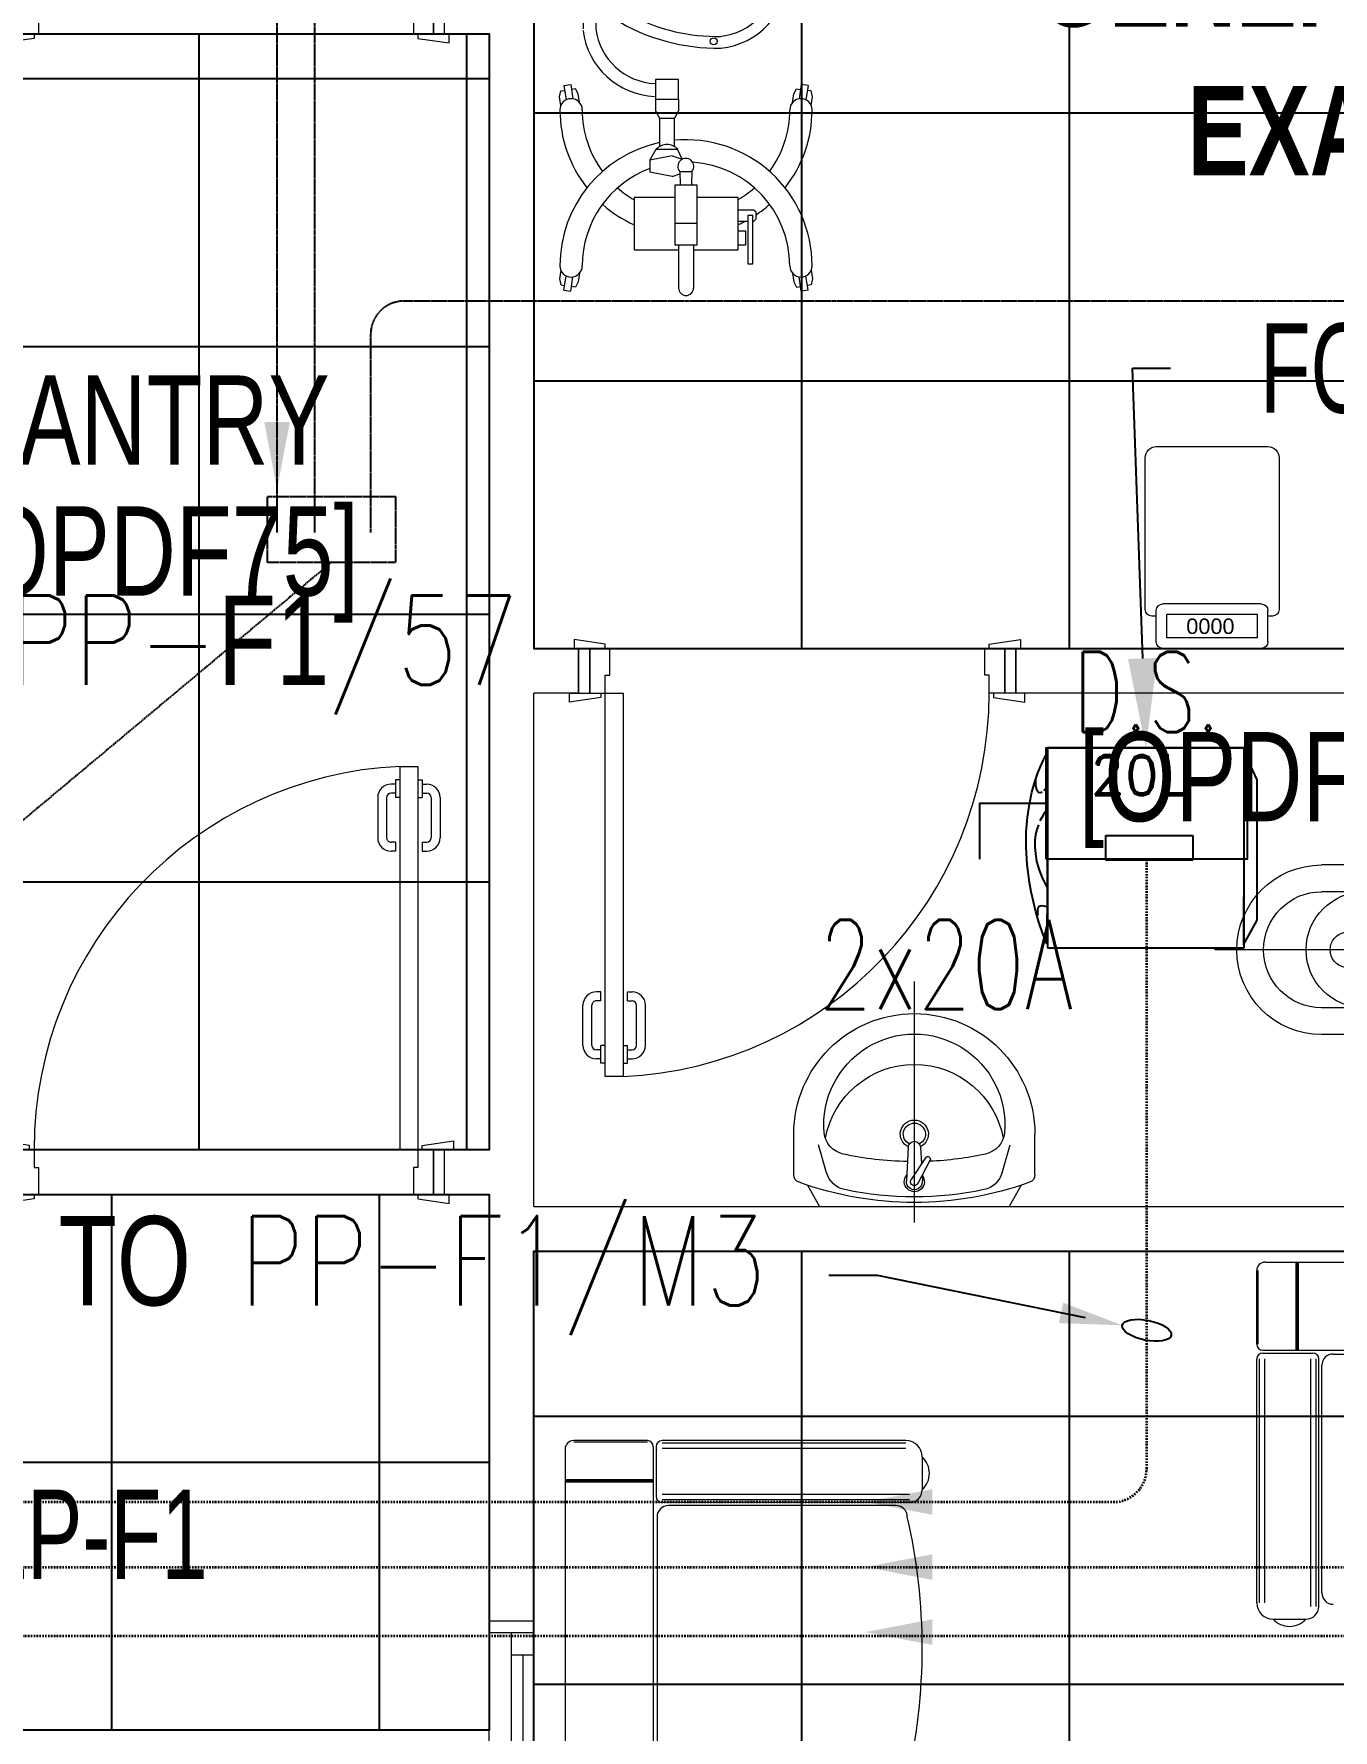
# Model space of a CAD drawing. Extents: x -178977 to 231842, y -29287 to 19916.
# Drawn here: x 7276 to 10187, y 2687 to 6487 of the extents above; entities that cross this region are included whole.
import ezdxf
from ezdxf import colors
from ezdxf.entities.mleader import LeaderData, LeaderLine
from ezdxf.enums import TextEntityAlignment as Align
from ezdxf.math import Vec2, Vec3

# ---------------------------------------------------------------- set-up
doc = ezdxf.new("R2010")
doc.units = 0
doc.header["$LTSCALE"] = 0.25
doc.linetypes.add('DASHDOT', pattern=[25.4, 12.7, -6.35, 0, -6.35])
doc.linetypes.add('HIDDEN', pattern=[9.525, 6.35, -3.175])
for name, color, linetype, lineweight in [('01-First Floor-FUR$0$72_EGR_BASE_TEXT', 252, 'Continuous', 5), ('01-First Floor-FUR$0$Aluminum', 251, 'Continuous', 5), ('01-First Floor-FUR$0$LOADING', 253, 'Continuous', 5), ('01-First Floor-FUR$0$SANIT', 250, 'Continuous', 5), ('01-First Floor-FUR$0$Walls', 251, 'Continuous', 5), ('01-First Floor-FUR$0$Wooden Joinery', 251, 'Continuous', 5), ('E-LITE-CIRC', 6, 'Continuous', 25), ('E-LITE-CLNG-CNDT', 6, 'DASHDOT', 35), ('E-POWR-CIRC-NUMB', 6, 'Continuous', 25), ('E-POWR-CLNG-CNDT', 6, 'DASHDOT', 35), ('E-POWR-CTRL-NUMB', 6, 'Continuous', 25), ('E-POWR-FLOR-CNDT', 6, 'HIDDEN', 25), ('E-POWR-FLOR-CNDT @ 100', 6, 'HIDDEN', 25), ('E-POWR-TEXT', 6, 'Continuous', 25)]:
    doc.layers.add(name, color=color, linetype=linetype, lineweight=lineweight)
for name, color, linetype in [('01-First Floor-FUR$0$FALSE CEILING', 251, 'Continuous'), ('01-First Floor-FUR$0$TME-NON MEDICAL FURNITURE', 242, 'Continuous'), ('CARTOUCHE', 254, 'Continuous'), ('E-POWR-IDEN', 101, 'Continuous'), ('e-powr-swch @ 100', 191, 'Continuous'), ('PW-ACCESSORIES', 253, 'Continuous')]:
    doc.layers.add(name, color=color, linetype=linetype)
doc.styles.add('01-First Floor-FUR$0$Standard', font='arial.ttf')
doc.styles.add('01-First Floor-FUR$0$X3G_ENTITY_9EC9', font='swisscl.ttf', dxfattribs={"height": 0.2})
doc.styles.add('01-First Floor-FUR$0$X3G_ENTITY_9F38', font='swisscl.ttf', dxfattribs={"height": 0.2})
doc.styles.add('DC_Elc_Romans', font='elc_romans.shx', dxfattribs={"width": 0.7})
doc.styles.add('DC_SIMPLEX', font='SIMPLEX.shx', dxfattribs={"width": 0.7})
doc.styles.add('ROMAND', font='romand.shx')

# ---------------------------------------------------------------- blocks, each defined once
blk = doc.blocks.new('01-First Floor-FUR$0$A$C72370EFE')
at = {"layer": '01-First Floor-FUR$0$Wooden Joinery'}
for p, q in [((-0.01, -0.03), (-0.01, -0.07)), ((0, -0.03), (-0.01, -0.03)), ((0.04, -0.03), (0.05, -0.03)), ((0.05, -0.03), (0.05, -0.07)), ((-0.05, -0.07), (-0.05, -0.16)), ((-0.03, -0.07), (-0.03, -0.16)), ((-0.01, -0.04), (-0.02, -0.04)), ((-0.01, -0.06), (-0.02, -0.06)), ((0, -0.07), (-0.01, -0.07)), ((0.04, -0.07), (0.05, -0.07)), ((0.05, -0.04), (0.06, -0.04)), ((0.05, -0.06), (0.06, -0.06)), ((0.07, -0.07), (0.07, -0.16)), ((0.09, -0.07), (0.09, -0.16)), ((-0.01, -0.17), (-0.02, -0.17)), ((-0.01, -0.19), (-0.02, -0.19)), ((-0.01, -0.17), (-0.01, -0.19)), ((0.05, -0.17), (0.06, -0.17)), ((0.05, -0.17), (0.05, -0.19)), ((0.05, -0.19), (0.06, -0.19))]:
    blk.add_line(p, q, dxfattribs=at)
for centre, radius, start, end in [((-0.02, -0.07), 0.03, 90, 180), ((-0.02, -0.07), 0.01, 90, 180), ((0.06, -0.07), 0.03, 0, 90), ((0.06, -0.07), 0.01, 0, 90), ((-0.02, -0.16), 0.03, 180, 270), ((-0.02, -0.16), 0.01, 180, 270), ((0.06, -0.16), 0.01, 270, 0), ((0.06, -0.16), 0.03, 270, 0)]:
    blk.add_arc(centre, radius, start, end, dxfattribs=at)
blk = doc.blocks.new('01-First Floor-FUR$0$A$C5DAD61B4')
at = {"layer": '01-First Floor-FUR$0$Wooden Joinery'}
for points in [[(80, 959.1), (80, 969.1), (10, 979.1), (10, 959.1)], [(940, 959.1), (940, 969.1), (1010, 979.1), (1010, 959.1)], [(70, 859.1), (70, 849.1), (0, 839.1), (0, 859.1)], [(120, 859.1), (120, 0), (80, 0), (80, 859.1)], [(950, 859.1), (950, 849.1), (1020, 839.1), (1020, 859.1)]]:
    blk.add_lwpolyline(points, close=True, dxfattribs=at)
for points in [[(45, 859.1), (45, 959.1), (20, 959.1), (20, 859.1), (45, 859.1)], [(45, 859.1), (80, 859.1), (80, 899.1), (90, 899.1), (90, 959.1), (45, 959.1), (45, 859.1)], [(975, 859.1), (940, 859.1), (940, 899.1), (930, 899.1), (930, 959.1), (975, 959.1), (975, 859.1)], [(975, 859.1), (975, 959.1), (1000, 959.1), (1000, 859.1), (975, 859.1)]]:
    blk.add_lwpolyline(points, dxfattribs=at)
blk.add_arc((80, 859.1), 860, 272.666, 0, dxfattribs=at)
at = {"layer": '01-First Floor-FUR$0$Wooden Joinery', "xscale": 999.9999999998854, "yscale": 999.9999999998854, "zscale": 999.9999999998854, "rotation": 180}
blk.add_blockref('01-First Floor-FUR$0$A$C72370EFE', (120, 0), dxfattribs=at)
blk = doc.blocks.new('01-First Floor-FUR$0$WC manta')
at = {"layer": '01-First Floor-FUR$0$SANIT'}
for p, q in [((-0.13, 0.18), (-0.13, -0.18)), ((-0.12, 0.19), (0.41, 0.19)), ((0.109, 0.18), (0.109, -0.18)), ((0.239, 0.13), (0.41, 0.13)), ((0.05, 0.09), (0.05, -0.09)), ((0.209, 0.1), (0.209, -0.1)), ((0.229, 0.1), (0.229, -0.1)), ((0.2955, 0.051), (0.3581, 0.0393)), ((-0.18, 0), (0.65, 0)), ((0.2955, -0.051), (0.3581, -0.0393)), ((0.239, -0.13), (0.41, -0.13)), ((-0.12, -0.19), (0.41, -0.19))]:
    blk.add_line(p, q, dxfattribs=at)
for centre, radius in [((0.159, 0.0752), 0.01), ((-0.04, 0), 0.02), ((0.159, -0.0753), 0.01)]:
    blk.add_circle(centre, radius, dxfattribs=at)
for centre, radius, start, end in [((0.41, 0), 0.19, 270, 90), ((-0.12, 0.18), 0.01, 90, 180), ((-0.05, 0.09), 0.1, 0, 90), ((0.119, 0.18), 0.01, 90, 180), ((0.239, 0.1), 0.03, 90, 180), ((0.259, 0.1), 0.03, 90, 180), ((0.3147, 0), 0.13, 270, 90), ((0.41, 0), 0.13, 270, 90), ((0.2882, 0.0117), 0.04, 79.4289, 141.525), ((0.3271, 0.0044), 0.04, 79.4289, 166.4176), ((0.3507, 0), 0.04, 280.5711, 79.4289), ((0.3029, 0), 0.0588, 141.525, 218.475), ((0.3454, 0), 0.0588, 166.4176, 193.5824), ((0.2882, -0.0117), 0.04, 218.475, 280.5711), ((0.3271, -0.0044), 0.04, 193.5824, 280.5711), ((-0.05, -0.09), 0.1, 270, 0), ((0.239, -0.1), 0.03, 180, 270), ((0.259, -0.1), 0.03, 180, 270), ((-0.12, -0.18), 0.01, 180, 270), ((0.119, -0.18), 0.01, 180, 270)]:
    blk.add_arc(centre, radius, start, end, dxfattribs=at)
blk = doc.blocks.new('01-First Floor-FUR$0$lav-manta 60')
at = {"layer": '01-First Floor-FUR$0$SANIT'}
for p, q in [((-0.2658, -0.0529), (-0.2358, 0)), ((-0.2358, 0), (0.2358, 0)), ((0, 0.04), (0, -0.56)), ((0.2658, -0.0529), (0.2358, 0)), ((-0.3, -0.0789), (-0.3, -0.18)), ((-0.2185, -0.0841), (-0.2383, -0.1537)), ((-0.015, -0.1473), (-0.0199, -0.064)), ((0.0274, -0.121), (-0.0078, -0.0673)), ((0.0389, -0.1142), (0.0087, -0.0575)), ((0.0191, -0.077), (0.0199, -0.064)), ((0.2185, -0.0841), (0.2383, -0.1537)), ((0.3, -0.0789), (0.3, -0.18)), ((0.015, -0.1473), (0.0174, -0.1057))]:
    blk.add_line(p, q, dxfattribs=at)
for centre, radius, start, end in [((0, -0.8557), 0.8457, 70.1771, 109.8229), ((-0.1608, -0.1006), 0.06, 101.8086, 164.0794), ((0, -0.8696), 0.8457, 78.1914, 101.8086), ((0, -0.0617), 0.025, 320.7474, 220.368), ((0, -0.0617), 0.02, 353.2671, 186.682), ((0.1608, -0.1006), 0.06, 15.9206, 78.1914), ((-0.28, -0.0789), 0.02, 109.8229, 180), ((0, -0.0617), 0.00966, 25.4127, 215.9577), ((0.28, -0.0789), 0.02, 0, 70.1771), ((0, -0.9572), 0.8457, 91.1572, 102.0883), ((0, -0.9572), 0.8457, 88.5486, 88.844), ((0.0332, -0.1176), 0.00666, 210.6852, 30.6852), ((0, -0.9572), 0.8457, 77.9117, 87.4274), ((-0.1645, -0.189), 0.06, 102.0883, 174.8142), ((0, -0.18), 0.035, 115.3106, 64.6894), ((0, -0.18), 0.0275, 117.1496, 62.8504), ((0, -0.1473), 0.015, 180, 0), ((0.1645, -0.189), 0.06, 5.1858, 77.9117), ((0, -0.18), 0.3, 180, 0), ((0, -0.2039), 0.2252, 174.8142, 5.1858), ((0, -0.1282), 0.2252, 190.6097, 349.3903)]:
    blk.add_arc(centre, radius, start, end, dxfattribs=at)
blk = doc.blocks.new('01-First Floor-FUR$0$GF21008-P')
at = {"layer": '01-First Floor-FUR$0$LOADING'}
for p, q in [((-0.7709, 0), (0.7906, 0)), ((-0.7019, -0.1974), (-0.7019, 0)), ((-0.6994, -0.1974), (-0.6994, 0)), ((-0.6968, -0.1974), (-0.6968, 0)), ((-0.79, -0.1841), (-0.79, -0.0191)), ((-0.7866, -0.1841), (-0.7866, -0.0191)), ((-0.79, -0.7634), (-0.79, -0.217)), ((-0.784, -0.7634), (-0.784, -0.217)), ((-0.7767, -0.1974), (0.7964, -0.1974)), ((-0.7767, -0.2037), (-0.6644, -0.2037)), ((-0.7722, -0.7634), (-0.7722, -0.217)), ((-0.6689, -0.7712), (-0.6689, -0.217)), ((-0.6571, -0.7712), (-0.6571, -0.217)), ((-0.6512, -0.7712), (-0.6512, -0.217)), ((-0.6191, -0.2059), (-0.0026, -0.2059)), ((-0.6444, -0.7413), (-0.6444, -0.2312)), ((-0.7533, -0.8), (-0.68, -0.8))]:
    blk.add_line(p, q, dxfattribs=at)
for centre, radius, start, end in [((-0.7709, -0.0191), 0.0191, 90, 180), ((-0.7767, -0.1841), 0.0133, 180, 270), ((-0.7767, -0.217), 0.0133, 90, 180), ((-0.6644, -0.217), 0.0133, 0, 90), ((-0.6191, -0.2312), 0.0253, 90, 180), ((-0.6191, -0.7413), 0.0253, 180, 270), ((-0.7533, -0.7634), 0.0366, 180, 270), ((-0.68, -0.7712), 0.0288, 270, 0), ((-0.7167, -0.7662), 0.0499, 222.6462, 317.3538)]:
    blk.add_arc(centre, radius, start, end, dxfattribs=at)
blk = doc.blocks.new('01-First Floor-FUR$0$single seat')
at = {"layer": '01-First Floor-FUR$0$LOADING'}
for p, q in [((-972742.2, -381703.1), (-972742.2, -382595.5)), ((-972558.1, -381684), (-972723.2, -381684)), ((-972558.1, -381687.4), (-972723.2, -381687.4)), ((-972544.8, -381697.3), (-972544.8, -382601.1)), ((-972538.5, -381697.3), (-972538.5, -381809.5)), ((-971978.9, -381684), (-972525.2, -381684)), ((-971978.9, -381689.9), (-972525.2, -381689.9)), ((-971978.9, -381701.7), (-972525.2, -381701.7)), ((-971942.2, -381720.6), (-971942.2, -381794)), ((-972544.8, -381772.1), (-972742.2, -381772.1)), ((-972544.8, -381774.6), (-972742.2, -381774.6)), ((-972544.8, -381777.1), (-972742.2, -381777.1)), ((-971971, -381805.1), (-972525.2, -381805.1)), ((-971971, -381816.9), (-972525.2, -381816.9)), ((-971971, -381822.8), (-972525.2, -381822.8)), ((-972536.4, -381854.9), (-972536.4, -382471.4)), ((-972001, -381829.5), (-972511, -381829.5)), ((-972538.5, -382600.9), (-972538.5, -382488.7)), ((-972536.4, -382471.4), (-972003.7, -382471.4)), ((-971971, -382475.4), (-972525.2, -382475.4)), ((-971971, -382481.3), (-972525.2, -382481.3)), ((-971971, -382493.1), (-972525.2, -382493.1)), ((-971942.2, -382577.6), (-971942.2, -382504.2)), ((-972544.8, -382521), (-972742.2, -382521)), ((-972544.8, -382523.6), (-972742.2, -382523.6)), ((-972544.8, -382526.1), (-972742.2, -382526.1)), ((-972558.1, -382610.8), (-972723.2, -382610.8)), ((-972558.1, -382614.2), (-972723.2, -382614.2)), ((-971978.9, -382596.4), (-972525.2, -382596.4)), ((-971978.9, -382608.3), (-972525.2, -382608.3)), ((-971978.9, -382614.2), (-972525.2, -382614.2))]:
    blk.add_line(p, q, dxfattribs=at)
for centre, radius, start, end in [((-972723.2, -381703.1), 19.1, 90, 180), ((-972558.1, -381697.3), 13.3, 0, 90), ((-972525.2, -381697.3), 13.3, 90, 180), ((-971978.9, -381720.6), 36.6, 0, 90), ((-971976, -381757.3), 49.9, 312.6462, 47.3538), ((-972525.2, -381809.5), 13.3, 180, 270), ((-971971, -381794), 28.8, 270, 0), ((-972511, -381854.9), 25.3, 90, 180), ((-972001, -381854.9), 25.3, 0, 90), ((-973252.2, -382149.1), 1310, 347.0217, 12.9783), ((-972003.7, -382443.3), 28.1, 270, 0), ((-972525.2, -382488.7), 13.3, 90, 180), ((-971971, -382504.2), 28.8, 0, 90), ((-971976, -382540.9), 49.9, 312.6462, 47.3538), ((-971978.9, -382577.6), 36.6, 270, 0), ((-972723.2, -382595.1), 19.1, 180, 270), ((-972558.1, -382600.9), 13.3, 270, 0), ((-972525.2, -382600.9), 13.3, 180, 270)]:
    blk.add_arc(centre, radius, start, end, dxfattribs=at)
blk = doc.blocks.new('01-First Floor-FUR$0$mobile light')
at = {"layer": '01-First Floor-FUR$0$LOADING'}
for p, q in [((1883.78, -497.56), (1883.65, -498.45)), ((1885.1, -497.29), (1883.78, -497.56)), ((1887.04, -497.59), (1885.1, -497.29)), ((1923.94, -497.59), (1925.88, -497.29)), ((1925.88, -497.29), (1927.2, -497.56)), ((1927.2, -497.56), (1927.33, -498.45)), ((1882.58, -498.29), (1882.35, -499.8)), ((1882.35, -499.8), (1885.55, -500.28)), ((1882.58, -498.29), (1885.78, -498.78)), ((1883.28, -500.85), (1883.42, -499.96)), ((1884.47, -501.5), (1883.28, -500.85)), ((1886.4, -501.79), (1884.47, -501.5)), ((1924.58, -501.79), (1926.52, -501.5)), ((1928.41, -498.29), (1925.2, -498.78)), ((1928.63, -499.8), (1925.43, -500.28)), ((1926.52, -501.5), (1927.7, -500.85)), ((1927.7, -500.85), (1927.56, -499.96)), ((1928.41, -498.29), (1928.63, -499.8)), ((1947.59, -502.62), (1941.09, -502.62)), ((1948.76, -501.94), (1947.59, -502.62)), ((1947.59, -502.62), (1947.59, -505.45)), ((1948.15, -506.5), (1952.41, -502.55)), ((1953.47, -501.94), (1948.76, -501.94)), ((1958.23, -506.5), (1953.47, -501.94)), ((1947.59, -505.45), (1941.09, -505.45)), ((1946.6, -512.08), (1948.15, -506.5)), ((1947.59, -505.45), (1948.15, -506.5)), ((1958.23, -506.5), (1948.15, -506.5)), ((1959.78, -512.08), (1958.23, -506.5)), ((1963.08, -509.67), (1943.3, -509.67)), ((1959.78, -512.08), (1946.6, -512.08)), ((1908.01, -522.53), (1909, -517.55)), ((1911.69, -517.55), (1909, -517.55)), ((1912.69, -522.53), (1911.69, -517.55)), ((1911.69, -517.55), (1914.17, -518.99)), ((1914.17, -518.99), (1914.17, -523.77)), ((1921.08, -519.69), (1914.74, -519.69)), ((1922.73, -518.8), (1921.08, -519.69)), ((1921.08, -519.69), (1921.08, -523.01)), ((1921.08, -519.69), (1921.08, -523.01)), ((1925.38, -518.8), (1922.73, -518.8)), ((1892.68, -523.97), (1883.05, -523.97)), ((1892.68, -528.06), (1892.68, -523.24)), ((1892.68, -523.24), (1906.16, -523.24)), ((1897.5, -528.06), (1897.5, -523.24)), ((1906.16, -523.24), (1906.16, -528.06)), ((1909.15, -524.25), (1906.16, -524.32)), ((1908.01, -522.53), (1908.62, -524.28)), ((1909.15, -524.25), (1909.15, -526.94)), ((1912.69, -522.53), (1911.9, -524.78)), ((1911.9, -524.78), (1914.17, -523.77)), ((1921.08, -523.01), (1914.77, -523.01)), ((1922.73, -523.93), (1921.08, -523.04)), ((1925.38, -523.93), (1922.73, -523.93)), ((1892.68, -527.34), (1883.05, -527.34)), ((1906.16, -528.06), (1892.68, -528.06)), ((1909.15, -526.94), (1906.16, -526.87)), ((1882.35, -551.47), (1885.55, -550.99)), ((1884.47, -549.77), (1883.28, -550.42)), ((1883.28, -550.42), (1883.42, -551.31)), ((1886.4, -549.48), (1884.47, -549.77)), ((1924.58, -549.48), (1926.52, -549.77)), ((1928.63, -551.47), (1925.43, -550.99)), ((1926.52, -549.77), (1927.7, -550.42)), ((1927.7, -550.42), (1927.56, -551.31)), ((1882.58, -552.98), (1882.35, -551.47)), ((1882.58, -552.98), (1885.78, -552.5)), ((1883.78, -553.71), (1883.65, -552.82)), ((1885.1, -553.98), (1883.78, -553.71)), ((1887.04, -553.69), (1885.1, -553.98)), ((1923.94, -553.69), (1925.88, -553.98)), ((1928.41, -552.98), (1925.2, -552.5)), ((1925.88, -553.98), (1927.2, -553.71)), ((1927.2, -553.71), (1927.33, -552.82)), ((1928.41, -552.98), (1928.63, -551.47))]:
    blk.add_line(p, q, dxfattribs=at)
for points in [[(1903.33, -523.24), (1903.33, -514.02), (1891.61, -514.02), (1891.61, -523.97)], [(1891.61, -527.34), (1891.61, -537.34), (1903.33, -537.34), (1903.33, -528.06)], [(1954.27, -524.55), (1954.27, -528.82), (1952.05, -528.82), (1952.05, -524.5)], [(1892.74, -537.34), (1892.74, -539.04), (1895.76, -539.04), (1895.76, -537.34)], [(1898.05, -537.34), (1898.05, -539.5)], [(1898.05, -540.63), (1898.05, -540.87), (1898.53, -541.35), (1900.02, -541.35), (1900.5, -540.87), (1900.5, -537.34)]]:
    blk.add_lwpolyline(points, dxfattribs=at)
for points in [[(1929.78, -518.8), (1925.38, -518.8), (1925.38, -523.93), (1929.78, -523.93)], [(1899.3, -539.5), (1888.5, -539.5), (1888.5, -540.63), (1899.3, -540.63)]]:
    blk.add_lwpolyline(points, close=True, dxfattribs=at)
for centre, radius in [((1945.96, -511.25), 0.793), ((1960.42, -511.25), 0.793), ((1953.01, -531.79), 8.32), ((1953.01, -531.79), 7.35), ((1938.31, -531.85), 0.793), ((1968.07, -531.85), 0.793), ((1953.19, -546.77), 0.793)]:
    blk.add_circle(centre, radius, dxfattribs=at)
for centre, radius, start, end in [((1888.02, -499.89), 2.5, 90, 270), ((1888.02, -525.64), 28.25, 12.1463, 90), ((1922.96, -525.64), 28.25, 90, 128.2073), ((1922.96, -499.89), 2.5, 270, 90), ((1888.02, -525.64), 23.25, 20.3387, 90), ((1922.96, -525.64), 23.25, 90, 126.3743), ((1942.82, -519.31), 16.86, 97.1293, 177.6115), ((1922.96, -525.64), 28.25, 138.4974, 155.7305), ((1942.82, -519.31), 13.97, 97.1293, 177.6115), ((1922.96, -525.64), 23.25, 138.7224, 150.0382), ((1980.13, -532.49), 43.32, 148.2167, 181.2501), ((1946.6, -514.96), 2.89, 90, 152.4092), ((1959.78, -514.96), 2.89, 27.5908, 90), ((1926.25, -532.49), 43.32, 358.7499, 31.7833), ((1980.13, -532.49), 40.72, 152.4092, 181.2501), ((1926.25, -532.49), 40.72, 358.7499, 27.5908), ((1911.94, -521.38), 3.27, 313.0112, 46.9888), ((1883.05, -525.65), 1.68, 90, 270), ((1888.02, -525.64), 28.25, 270, 5.3386), ((1910.32, -525.6), 1.78, 229.0673, 130.9327), ((1888.02, -525.64), 23.25, 270, 356.3184), ((1953.19, -531.93), 16.44, 185.2361, 354.7639), ((1953.19, -531.93), 13.84, 185.2361, 354.7639), ((1922.96, -525.64), 28.25, 204.483, 208.105), ((1922.96, -525.64), 23.25, 210.2349, 221.2776), ((1922.96, -525.64), 28.25, 213.7985, 221.5026), ((1922.96, -525.64), 23.25, 233.6257, 270), ((1888.02, -551.39), 2.5, 90, 270), ((1922.96, -525.64), 28.25, 231.7927, 270), ((1922.96, -551.39), 2.5, 270, 90)]:
    blk.add_arc(centre, radius, start, end, dxfattribs=at)
blk = doc.blocks.new('01-First Floor-FUR$0$HF13461A-P')
at = {"layer": '01-First Floor-FUR$0$LOADING'}
for p, q in [((0.0229, 0.4353), (0.0229, 0.3653)), ((0.2579, 0.4503), (0.0379, 0.4503)), ((0.2493, 0.4266), (0.0466, 0.4266)), ((0.0466, 0.4266), (0.0466, 0.3739)), ((0.2493, 0.4266), (0.2493, 0.3739)), ((0.2729, 0.4353), (0.2729, 0.3653)), ((-0.0021, 0.3628), (-0.0021, 0.0228)), ((0.0229, 0.3778), (0.0129, 0.3778)), ((0.2579, 0.3503), (0.0379, 0.3503)), ((0.2493, 0.3739), (0.0466, 0.3739)), ((0.2829, 0.3778), (0.2729, 0.3778)), ((0.2979, 0.0228), (0.2979, 0.3628)), ((0.0229, -0.0022), (0.2729, -0.0022))]:
    blk.add_line(p, q, dxfattribs=at)
for centre, radius, start, end in [((0.0379, 0.4353), 0.015, 90, 180), ((0.2579, 0.4353), 0.015, 0, 90), ((0.0129, 0.3628), 0.015, 90, 180), ((0.0379, 0.3653), 0.015, 180, 270), ((0.2579, 0.3653), 0.015, 270, 0), ((0.2829, 0.3628), 0.015, 0, 90), ((0.0229, 0.0228), 0.025, 180, 270), ((0.2729, 0.0228), 0.025, 270, 0)]:
    blk.add_arc(centre, radius, start, end, dxfattribs=at)
at = {"layer": '01-First Floor-FUR$0$LOADING', "style": '01-First Floor-FUR$0$Standard'}
blk.add_text('0000', height=0.03477, dxfattribs=at).set_placement((0.0901, 0.3829))
blk = doc.blocks.new('01-First Floor-FUR')
at = {"layer": '01-First Floor-FUR$0$Aluminum'}
for p, q in [((8296.4, 1130.7), (8296.4, 2930.7)), ((8396.4, 1130.7), (8396.4, 2930.7)), ((8296.4, 2905.7), (8396.4, 2905.7)), ((8346.4, 1155.7), (8346.4, 2905.7)), ((8346.4, 2855.7), (8396.4, 2855.7)), ((8371.4, 2855.7), (8371.4, 1205.7))]:
    blk.add_line(p, q, dxfattribs=at)
at = {"layer": '01-First Floor-FUR$0$FALSE CEILING', "linetype": 'Continuous'}
for p, q in [((8996.4, 5110), (8996.4, 8553.5)), ((9596.4, 5110), (9596.4, 8553.5)), ((7646.4, 3986.9), (7646.4, 6486.9)), ((8246.4, 3986.9), (8246.4, 6486.9)), ((5246.4, 6386.9), (8296.4, 6386.9)), ((8396.4, 6310), (13106, 6310)), ((5246.4, 5786.9), (8296.4, 5786.9)), ((8396.4, 5710), (13106, 5710)), ((5246.4, 5186.9), (8296.4, 5186.9)), ((5246.4, 4586.9), (8296.4, 4586.9)), ((7450.4, 2686.9), (7450.4, 3886.9)), ((8050.4, 2686.9), (8050.4, 3886.9)), ((8996.4, -298.6), (8996.4, 3760)), ((9596.4, -810), (9596.4, 3760)), ((8396.4, 3390), (13106, 3390)), ((3250.4, 3286.9), (8296.4, 3286.9)), ((8396.4, 2790), (13106, 2790))]:
    blk.add_line(p, q, dxfattribs=at)
at = {"layer": '01-First Floor-FUR$0$FALSE CEILING'}
for points in [[(13106, 8553.5), (8396.4, 8553.5), (8396.4, 5110), (13106, 5110)], [(5246.4, 6486.9), (8296.4, 6486.9), (8296.4, 3986.9), (5246.4, 3986.9)], [(3250.4, 3886.9), (8296.4, 3886.9), (8296.4, 2686.9), (3250.4, 2686.9)]]:
    blk.add_lwpolyline(points, close=True, dxfattribs=at)
blk.add_lwpolyline([(9507.9, -810), (8396.4, 301.4), (8396.4, 3760), (13106, 3760), (13106, -810), (9507.9, -810)], dxfattribs=at)
at = {"layer": '01-First Floor-FUR$0$Walls'}
for p, q in [((8396.4, 5110), (8396.4, 8610)), ((8296.4, 3986.9), (8296.4, 6486.9)), ((8496.4, 5110), (8396.4, 5110)), ((8496.4, 5010), (8496.4, 5110)), ((9476.4, 5010), (9476.4, 5110)), ((13106, 5110), (9476.4, 5110)), ((8396.4, 3860), (8396.4, 5010)), ((8496.4, 5010), (8396.4, 5010)), ((10701.2, 5010), (9476.4, 5010)), ((8296.4, 3986.9), (8196.4, 3986.9)), ((8296.4, 3886.9), (8196.4, 3886.9)), ((8296.4, 2930.7), (8296.4, 3886.9)), ((8396.4, 3860), (10701.2, 3860)), ((8396.4, 2930.7), (8396.4, 3760)), ((8396.4, 3760), (12026, 3760)), ((8396.4, 2930.7), (8296.4, 2930.7))]:
    blk.add_line(p, q, dxfattribs=at)
at = {"layer": '01-First Floor-FUR$0$LOADING', "xscale": 10, "yscale": 10, "zscale": 10, "rotation": 90.00000000000001}
blk.add_blockref('01-First Floor-FUR$0$mobile light', (3480.8, -12912.9, -0.1), dxfattribs=at)
at = {"layer": '01-First Floor-FUR$0$LOADING', "lineweight": 0, "xscale": -1000, "yscale": 1000, "zscale": 1000, "rotation": 180}
blk.add_blockref('01-First Floor-FUR$0$HF13461A-P', (9768, 5560.3, -0.1), dxfattribs=at)
at = {"layer": '01-First Floor-FUR$0$LOADING'}
blk.add_blockref('01-First Floor-FUR$0$single seat', (981208.7, 385019.4, -0.1), dxfattribs=at)
at = {"layer": '01-First Floor-FUR$0$SANIT', "xscale": -999.9999999999995, "yscale": 999.9999999999995, "zscale": 999.9999999999995}
blk.add_blockref('01-First Floor-FUR$0$WC manta', (10571.2, 4435), dxfattribs=at)
at = {"layer": '01-First Floor-FUR$0$SANIT', "xscale": -900.000000000201, "yscale": 900.000000000201, "zscale": 900.000000000201, "rotation": 180}
blk.add_blockref('01-First Floor-FUR$0$lav-manta 60', (9248.8, 3860), dxfattribs=at)
at = {"layer": '01-First Floor-FUR$0$TME-NON MEDICAL FURNITURE', "xscale": 1000, "yscale": 1000, "zscale": 1000}
blk.add_blockref('01-First Floor-FUR$0$GF21008-P', (10806.1, 3735.3, -0.1), dxfattribs=at)
at = {"layer": '01-First Floor-FUR$0$Wooden Joinery', "rotation": 180}
for p in [(8216.4, 7446), (8216.4, 4846)]:
    blk.add_blockref('01-First Floor-FUR$0$A$C5DAD61B4', p, dxfattribs=at)
at = {"layer": '01-First Floor-FUR$0$Wooden Joinery'}
blk.add_blockref('01-First Floor-FUR$0$A$C5DAD61B4', (8476.4, 4150.9), dxfattribs=at)
at = {"layer": '01-First Floor-FUR$0$72_EGR_BASE_TEXT', "insert": (10926, 6703.5, -0.1), "char_height": 200, "width": 3508.102, "attachment_point": 2, "style": '01-First Floor-FUR$0$X3G_ENTITY_9EC9'}
blk.add_mtext('{\\fSwis721 LtCn BT|b1|i0|c0|p34;GENERAL CONSULTATION / EXAMINATION ROOM}', dxfattribs=at)
at = {"layer": '01-First Floor-FUR$0$72_EGR_BASE_TEXT', "char_height": 200, "attachment_point": 2}
for s, insert, style in [('PANTRY', (7522.9, 5721.7, 0.2), '01-First Floor-FUR$0$X3G_ENTITY_9EC9'), ('[OPDF75]', (7548.8, 5428.4, 0.3), '01-First Floor-FUR$0$X3G_ENTITY_9F38'), ('[OPDF69]', (10072.8, 4923.1), '01-First Floor-FUR$0$X3G_ENTITY_9F38')]:
    blk.add_mtext(s, dxfattribs=dict(at, insert=insert, style=style))
blk = doc.blocks.new('*U56')
blk.add_hatch(color=256).paths.add_polyline_path([(0.287, 0), (0, 1.5), (-0.287, 0)])
blk = doc.blocks.new('EWHTOP VIEW80')
for p, q in [((46586.3, -910709.6), (46589.9, -910703.7)), ((46589.9, -910703.7), (46590.9, -910701.9)), ((47031.9, -910691.6), (46590.9, -910691.6)), ((46590.9, -910691.6), (46590.9, -911140.2)), ((46590.9, -910701.9), (46590.9, -910860.4)), ((47031.9, -910701), (47030.5, -911133.5)), ((47031.9, -911140.2), (47031.9, -910691.6)), ((47060.6, -910763.9), (47031.9, -910701)), ((46569.3, -910748.2), (46576, -910732)), ((46576, -910732), (46581.9, -910719)), ((46581.9, -910719), (46586.3, -910709.6)), ((46556.2, -910791.3), (46563, -910768.4)), ((46563, -910768.4), (46569.3, -910748.2)), ((46563.9, -910760.3), (46563.9, -910762.6)), ((46563.9, -910762.6), (46563.9, -910767.9)), ((46563.9, -910767.9), (46564.3, -910775.6)), ((46564.3, -910775.6), (46565.7, -910783.2)), ((46565.7, -910783.2), (46568.4, -910789.5)), ((46583.2, -910787.7), (46587.7, -910782.8)), ((47060.6, -911077.8), (47060.6, -910763.9)), ((46546.4, -910847), (46550.9, -910817.8)), ((46550.9, -910817.8), (46556.2, -910791.3)), ((46568.4, -910789.5), (46570.2, -910791.3)), ((46570.2, -910791.3), (46572.9, -910792.2)), ((46572.9, -910792.2), (46575.6, -910792.2)), ((46575.6, -910792.2), (46579.2, -910790.8)), ((46543.7, -910879.8), (46546.4, -910847)), ((46578.3, -910847.9), (46574.2, -910855.5)), ((46581.9, -910841.6), (46578.3, -910847.9)), ((46585.5, -910836.6), (46581.9, -910841.6)), ((46588.2, -910833.1), (46585.5, -910836.6)), ((46590.9, -910830.4), (46588.2, -910833.1)), ((46543.2, -910914.8), (46543.7, -910879.8)), ((46564.3, -910886.1), (46563, -910899.1)), ((46567, -910874.8), (46564.3, -910886.1)), ((46570.6, -910864.5), (46567, -910874.8)), ((46590.9, -910860.4), (46589.5, -911131.3)), ((46722, -910943.5), (46722, -910888.3)), ((46722, -910888.3), (46916.4, -910888.3)), ((46916.4, -910888.3), (46916.4, -910943.5)), ((46545.5, -910953), (46543.2, -910914.8)), ((46563, -910899.1), (46562.5, -910913.5)), ((46562.5, -910913.5), (46563.9, -910929.2)), ((46563.9, -910929.2), (46566.6, -910945.8)), ((46550.9, -910993.8), (46545.5, -910953)), ((46566.6, -910945.8), (46572, -910963.7)), ((46572, -910963.7), (46579.2, -910983.1)), ((46916.4, -910943.5), (46722, -910943.5)), ((46554.5, -911014.9), (46550.9, -910993.8)), ((46579.2, -910983.1), (46589.5, -911004.2)), ((46559.4, -911036.9), (46554.5, -911014.9)), ((46565.2, -911059.4), (46559.4, -911036.9)), ((46572.4, -911047.3), (46569.3, -911050.9)), ((46576.9, -911045.9), (46572.4, -911047.3)), ((46581.9, -911046.4), (46576.9, -911045.9)), ((46586.3, -911047.3), (46581.9, -911046.4)), ((46590.9, -911048.6), (46586.3, -911047.3)), ((46572, -911082.7), (46565.2, -911059.4)), ((46569.3, -911050.9), (46568.4, -911057.2)), ((46568.4, -911057.2), (46568.4, -911061.6)), ((46568.4, -911061.6), (46569.7, -911067)), ((46580.1, -911106.6), (46572, -911082.7)), ((47030.5, -911133.5), (47060.6, -911077.8)), ((46589.5, -911131.3), (46580.1, -911106.6)), ((46589.5, -911131.3), (46589.5, -911131.3)), ((46590.9, -911140.2), (47031.9, -911140.2)), ((47030.5, -911133.5), (47030.5, -911133.5))]:
    blk.add_line(p, q)
at = {"layer": 'CARTOUCHE', "insert": (46624.8, -910753.2), "char_height": 90, "attachment_point": 4, "style": 'ROMAND'}
blk.add_mtext(' 20L', dxfattribs=at)
blk = doc.blocks.new('A$C0C9916F8')
at = {"layer": 'PW-ACCESSORIES', "linetype": 'Continuous'}
blk.add_blockref('EWHTOP VIEW80', (-34230, 905739.4, 14.8), dxfattribs=at)
blk = doc.blocks.new('*U46')
blk.add_lwpolyline([(-2.25, -2.5), (-2.25, 0), (2.25, 0), (2.25, -2.5)], close=True)
blk.add_lwpolyline([(-2.25, -1.25), (-3.75, -1.25), (-3.75, -2.5)])
at = {"layer": 'E-POWR-CIRC-NUMB', "style": 'DC_SIMPLEX', "width": 0.7, "flags": 8}
blk.add_attdef('CIRCUIT', (4.233, 3.688), '', height=2, rotation=360, dxfattribs=at)
at = {"layer": 'E-POWR-CTRL-NUMB', "style": 'DC_SIMPLEX', "width": 0.7, "flags": 8}
blk.add_attdef('AMPER', text='', height=2, rotation=360, dxfattribs=at).set_placement((4.233, 1.25), align=Align.MIDDLE_LEFT)
at = {"layer": 'E-POWR-IDEN', "style": 'DC_SIMPLEX', "width": 0.7, "flags": 8}
blk.add_attdef('TYPE', text='', height=1.8, rotation=180, dxfattribs=at).set_placement((0, -1.25), align=Align.MIDDLE_CENTER)
blk = doc.blocks.new('ARR0W')
at = {"color": 45}
blk.add_ellipse((0, 0), major_axis=(0.4, 0), ratio=0.4, dxfattribs=at)
at = {"color": 45, "ltscale": 0.5}
blk.add_solid([(-1.4, 0.167), (-0.4, 0), (-1.4, -0.167)], dxfattribs=at)
blk = doc.blocks.new('*U47')
blk.add_hatch(color=256).paths.add_polyline_path([(0, -0.287), (1.5, 0), (0, 0.287)])
blk = doc.blocks.new('*U34')
blk.add_hatch(color=256).paths.add_polyline_path([(0, -0.287), (1.5, 0), (0, 0.287)])
blk = doc.blocks.new('*U35')
blk.add_hatch(color=256).paths.add_polyline_path([(0, -0.287), (1.5, 0), (0, 0.287)])

msp = doc.modelspace()

# ---------------------------------------------------------------- linework, layer by layer
at = {"layer": 'E-POWR-CLNG-CNDT'}
for points, elevation in [([(6553.3, 2898), (11554, 2898, 0.414214), (11629, 2973), (11629, 5110)], 14.8), ([(6553.3, 3197.9), (9694.5, 3197.9, 0.414214), (9769.5, 3272.9), (9769.5, 4635.8)], -0.1), ([(6553.3, 3052.1), (10238.2, 3052.1, 0.414214), (10313.2, 3127.1), (10313.2, 3456.6, -0.231745), (10342.2, 3515.9), (10656.8, 3760)], 14.8)]:
    msp.add_lwpolyline(points, format="xyb", dxfattribs=dict(at, elevation=elevation))
at = {"layer": 'E-POWR-FLOR-CNDT', "elevation": -0.1}
for points in [[(7821, 5369.7), (7821, 7685.1, -0.414214), (7896, 7760.1), (8396.4, 7760.1)], [(19215.6, 4444.7), (18965.1, 4638.1, -0.232375), (18935.9, 4697.5), (18935.9, 5813.5, 0.414214), (18860.9, 5888.5), (8105.6, 5888.5, 0.414214), (8030.6, 5813.5), (8030.6, 5369.7)]]:
    msp.add_lwpolyline(points, format="xyb", dxfattribs=at)
at = {"layer": 'E-POWR-FLOR-CNDT'}
msp.add_lwpolyline([(7905.8, 5369.7), (7905.8, 6798.9, -0.414214), (7980.8, 6873.9), (19068.6, 6873.9, 0.31548), (19139.1, 6923.3), (19215.3, 7133)], format="xyb", dxfattribs=at)
msp.add_lwpolyline([(7799.2, 5450.5), (8086.3, 5450.5), (8086.3, 5302.9), (7799.2, 5302.9)], close=True, dxfattribs=at)
msp.add_lwpolyline([(7942.8, 5302.9), (6193.5, 3840.9)], dxfattribs=at)

# ---------------------------------------------------------------- block references
at = {"layer": 'E-LITE-CLNG-CNDT'}
msp.add_blockref('01-First Floor-FUR', (0, 0), dxfattribs=at)
at = {"layer": 'E-POWR-FLOR-CNDT'}
msp.add_blockref('A$C0C9916F8', (-2814, 9840), dxfattribs=at)
at = {"layer": 'E-POWR-FLOR-CNDT @ 100', "xscale": 100, "yscale": 100, "zscale": 100, "rotation": 180}
for name, p in [('*U56', (7821, 5617.1, -0.1)), ('*U47', (9289, 3197.9, -0.1)), ('*U34', (9289, 3052.1, 14.8)), ('*U35', (9289, 2906.4, 29.7))]:
    msp.add_blockref(name, p, dxfattribs=at)
at = {"layer": 'e-powr-swch @ 100'}
ref = msp.add_blockref('*U46', (9769.5, 4887.8, 14.8), dxfattribs=dict(at, xscale=100, yscale=100, zscale=100))
ref.add_attrib('TYPE', 'D.S.', dxfattribs={"layer": 'E-POWR-IDEN', "height": 180, "rotation": 360, "style": 'DC_SIMPLEX', "width": 0.7, "flags": 8}).set_placement((9769.5, 5012.8, 14.8), align=Align.MIDDLE_CENTER)
ref.add_attrib('AMPER', '2x20A', dxfattribs={"layer": 'E-POWR-CTRL-NUMB', "height": 200, "rotation": 360, "style": 'DC_SIMPLEX', "width": 0.7, "flags": 8}).set_placement((9034.4, 4402.3, 14.8), align=Align.MIDDLE_LEFT)

# ---------------------------------------------------------------- leaders
at = {"layer": 'E-LITE-CIRC'}
ml = msp.add_multileader_mtext('Standard', dxfattribs=at)
ml.set_content('{\\Fdc_el_romans|c0;\\W0.8;TO\\Fromans|c0; \\Fsimplex|c0;PP-\\Fdc_el_romans|c0;F1\\Fsimplex|c0;/57}', color=256, style='DC_SIMPLEX')
ml.set_leader_properties()
ml.set_arrow_properties(name='ARR0W')
ml.build(insert=Vec2(0, 0))
ml.multileader.update_dxf_attribs({"dogleg_length": 200, "arrow_head_size": 140, "scale": 100})
ctx = ml.context
ctx.base_point, ctx.scale, ctx.char_height, ctx.arrow_head_size, ctx.landing_gap_size, ctx.plane_origin, ctx.plane_x_axis, ctx.plane_y_axis = Vec3(6675.2, 5095.2), 100, 200, 140, 140, Vec3(18746.9, 356.6), Vec3(1, 0.000001, 0), Vec3(-0.000001, 1, 0)
notes = []
notes.append((ctx, [(0, (1, 1, 0), (6566.4, 5095.2), (1, 0.000001, 0), 108.8, [(0, [(6403.3, 6217.1)], 0, [])])]))
ctx.mtext.insert, ctx.mtext.text_direction, ctx.mtext.rotation, ctx.mtext.flow_direction = Vec3(6815.2, 5228.5), Vec3(1, 0.000001, 0), 0.000001, 5
ml = msp.add_multileader_mtext('Standard', dxfattribs=at)
ml.set_content('{\\Fdc_el_romans|c0;\\W0.8;TO\\Fromans|c0; \\Fsimplex|c0;PP-\\Fdc_el_romans|c0;F1\\Fsimplex|c0;/M40}', color=256, style='DC_SIMPLEX')
ml.set_leader_properties()
ml.set_arrow_properties(name='ARR0W')
ml.build(insert=Vec2(0, 0))
ml.multileader.update_dxf_attribs({"dogleg_length": 200, "arrow_head_size": 140, "scale": 100})
ctx = ml.context
ctx.base_point, ctx.scale, ctx.char_height, ctx.arrow_head_size, ctx.landing_gap_size, ctx.plane_origin, ctx.plane_x_axis, ctx.plane_y_axis = Vec3(40655.2, 5275, -0.1), 100, 200, 140, 140, Vec3(55815.5, -1816.1, -0.1), Vec3(1, 0.000001, 0), Vec3(-0.000001, 1, 0)
ctx.text_align_type = 2
notes.append((ctx, [(1, (1, 1, 0), (42895.4, 5275, -0.1), (-1, -0.000001, 0), 108.8, [(0, [(43471.9, 4539.4, -0.1)], 0, [])])]))
ctx.mtext.insert, ctx.mtext.text_direction, ctx.mtext.rotation, ctx.mtext.width, ctx.mtext.alignment, ctx.mtext.flow_direction = Vec3(42646.6, 5408.3, -0.1), Vec3(1, 0.000001, 0), 0.000001, 2216.233, 3, 5
ml = msp.add_multileader_mtext('Standard', dxfattribs=at)
ml.set_content('{\\Fdc_el_romans|c0;\\W0.8;TO\\Fromans|c0; \\Fsimplex|c0;PP-F1/M3}', color=256, style='DC_SIMPLEX')
ml.set_leader_properties()
ml.set_arrow_properties(name='ARR0W')
ml.build(insert=Vec2(0, 0))
ml.multileader.update_dxf_attribs({"dogleg_length": 200, "arrow_head_size": 140, "scale": 100})
ctx = ml.context
ctx.base_point, ctx.scale, ctx.char_height, ctx.arrow_head_size, ctx.landing_gap_size, ctx.plane_origin, ctx.plane_x_axis, ctx.plane_y_axis = Vec3(7078.3, 3705.1, 14.8), 100, 200, 140, 140, Vec3(17660.9, -4632.7, 14.8), Vec3(1, 0.000001, 0), Vec3(-0.000001, 1, 0)
ctx.text_align_type = 2
notes.append((ctx, [(1, (1, 1, 0), (9166.2, 3705.1, 14.8), (-1, -0.000001, 0), 108.8, [(0, [(9769.5, 3582.6, 14.8)], 0, [])])]))
ctx.mtext.insert, ctx.mtext.text_direction, ctx.mtext.rotation, ctx.mtext.alignment, ctx.mtext.flow_direction = Vec3(8917.4, 3838.4, 14.8), Vec3(1, 0.000001, 0), 0.000001, 3, 5
at = {"layer": 'E-POWR-TEXT'}
ml = msp.add_multileader_mtext('Standard', dxfattribs=at)
ml.set_content('FOR WATER HEATER ', color=256, style='DC_Elc_Romans')
ml.set_leader_properties(color=45)
ml.build(insert=Vec2(0, 0))
ml.multileader.update_dxf_attribs({"dogleg_length": 2, "arrow_head_size": 200, "scale": 100})
ctx = ml.context
ctx.base_point, ctx.scale, ctx.char_height, ctx.arrow_head_size, ctx.landing_gap_size, ctx.plane_origin = Vec3(9822.5, 5738.2, 14.8), 100, 200, 200, 200, Vec3(7584.4, 3810.6, 14.8)
notes.append((ctx, [(0, (1, 1, 0), (9737.8, 5738.2, 14.8), (1, 0), 84.7, [(0, [(9767.3, 4887.8, 14.8)], 0, [])])]))
ctx.mtext.insert, ctx.mtext.flow_direction = Vec3(10022.5, 5838.2, 14.8), 5
ml = msp.add_multileader_mtext('Standard', dxfattribs=at)
ml.set_content('UPP-F1', color=256, style='DC_Elc_Romans')
ml.set_leader_properties(color=45)
ml.build(insert=Vec2(0, 0))
ml.multileader.update_dxf_attribs({"dogleg_length": 2, "arrow_head_size": 200, "scale": 100})
ctx = ml.context
ctx.base_point, ctx.scale, ctx.char_height, ctx.arrow_head_size, ctx.landing_gap_size, ctx.plane_origin = Vec3(6529.3, 2486.7), 100, 200, 200, 200, Vec3(4193.8, 4024.6)
notes.append((ctx, [(0, (1, 1, 0), (6444.6, 2486.7), (1, 0), 84.7, [(0, [(6131.4, 3736.9)], 0, [])])]))
ctx.mtext.insert, ctx.mtext.flow_direction = Vec3(6729.3, 2586.7), 5
ml = msp.add_multileader_mtext('Standard', dxfattribs=at)
ml.set_content('LP-F1', color=256, style='DC_Elc_Romans')
ml.set_leader_properties(color=45)
ml.build(insert=Vec2(0, 0))
ml.multileader.update_dxf_attribs({"dogleg_length": 2, "arrow_head_size": 200, "scale": 100})
ctx = ml.context
ctx.base_point, ctx.scale, ctx.char_height, ctx.arrow_head_size, ctx.landing_gap_size, ctx.plane_origin = Vec3(6955.8, 3125.4), 100, 200, 200, 200, Vec3(4193.8, 4677.1)
notes.append((ctx, [(0, (1, 1, 0), (6871.1, 3125.4), (1, 0), 84.7, [(0, [(6631.8, 3736.9)], 0, [])])]))
ctx.mtext.insert, ctx.mtext.flow_direction = Vec3(7155.8, 3225.4), 5
for ctx, leaders in notes:
    for number, flags, end, landing, length, lines in leaders:
        leader = LeaderData()
        leader.index, (leader.has_last_leader_line, leader.has_dogleg_vector, leader.attachment_direction) = number, flags
        leader.last_leader_point, leader.dogleg_vector, leader.dogleg_length = Vec3(end), Vec3(landing), length
        for number, points, colour, breaks in lines:
            line = LeaderLine()
            line.index, line.vertices, line.color, line.breaks = number, Vec3.list(points), colors.encode_raw_color(colour), breaks
            leader.lines.append(line)
        ctx.leaders.append(leader)

doc.saveas('drawing.dxf')
